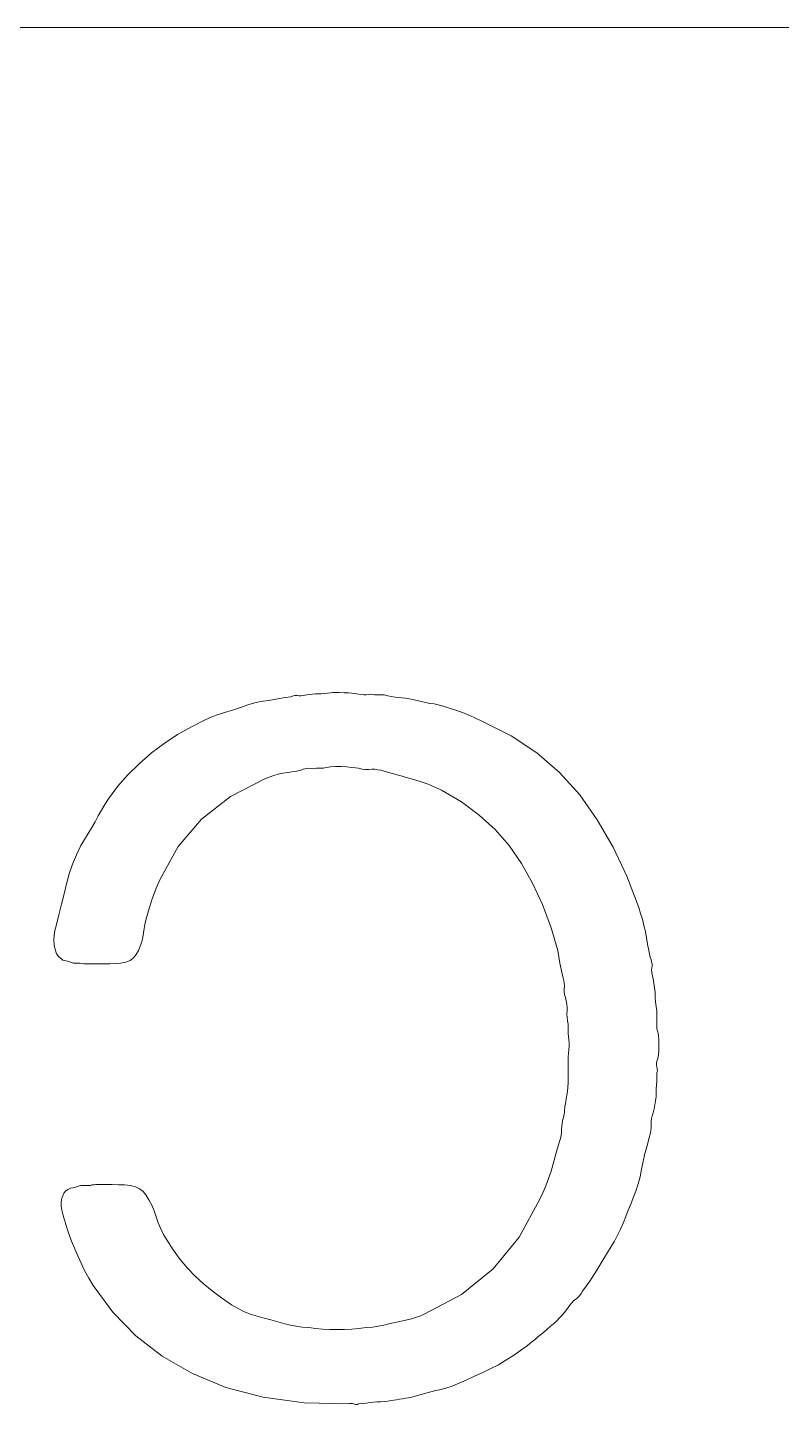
# Model space of a CAD drawing. Header units: millimetres. Extents: x 0 to 160, y 0 to 160.
# Drawn here: x 69.89 to 80.98, y 139.77 to 160 of the extents above; entities that cross this region are included whole.
import ezdxf

# ---------------------------------------------------------------- set-up
doc = ezdxf.new("R2010")
doc.units = ezdxf.units.MM
doc.layers.add('LayerBaseFrame', color=1, linetype='CONTINUOUS', lineweight=0)
doc.layers.add('TextOutline', color=7, linetype='CONTINUOUS', lineweight=0)

# ---------------------------------------------------------------- blocks, each defined once
blk = doc.blocks.new('ELayerBase')
at = {"layer": 'LayerBaseFrame'}
blk.add_line((140, 0), (20, 0), dxfattribs=at)

msp = doc.modelspace()

# ---------------------------------------------------------------- linework, layer by layer
at = {"layer": 'TextOutline'}
for p, q in [((73.436, 150.112), (73.514, 150.126)), ((73.514, 150.126), (73.594, 150.14)), ((73.594, 150.14), (73.676, 150.154)), ((73.676, 150.154), (73.759, 150.168)), ((73.759, 150.168), (73.793, 150.18)), ((73.759, 150.168), (73.759, 150.168)), ((73.759, 150.168), (73.759, 150.168)), ((73.793, 150.18), (73.826, 150.186)), ((73.826, 150.186), (73.856, 150.187)), ((73.856, 150.187), (73.885, 150.182)), ((73.885, 150.182), (73.913, 150.183)), ((73.885, 150.182), (73.885, 150.182)), ((73.885, 150.182), (73.885, 150.182)), ((73.913, 150.183), (73.941, 150.186)), ((73.941, 150.186), (73.969, 150.19)), ((73.969, 150.19), (73.997, 150.196)), ((73.997, 150.196), (74.039, 150.202)), ((73.997, 150.196), (73.997, 150.196)), ((73.997, 150.196), (73.997, 150.196)), ((74.039, 150.202), (74.081, 150.207)), ((74.081, 150.207), (74.124, 150.21)), ((74.124, 150.21), (74.166, 150.21)), ((74.166, 150.21), (74.209, 150.211)), ((74.166, 150.21), (74.166, 150.21)), ((74.166, 150.21), (74.166, 150.21)), ((74.209, 150.211), (74.253, 150.214)), ((74.253, 150.214), (74.3, 150.218)), ((74.3, 150.218), (74.348, 150.224)), ((74.348, 150.224), (74.376, 150.23)), ((74.348, 150.224), (74.348, 150.224)), ((74.348, 150.224), (74.348, 150.224)), ((74.376, 150.23), (74.418, 150.231)), ((74.418, 150.231), (74.474, 150.23)), ((74.474, 150.23), (74.544, 150.224)), ((74.544, 150.224), (74.544, 150.224)), ((74.544, 150.224), (74.544, 150.224)), ((74.544, 150.224), (74.608, 150.224)), ((74.608, 150.224), (74.66, 150.221)), ((74.66, 150.221), (74.699, 150.217)), ((74.699, 150.217), (74.727, 150.21)), ((74.727, 150.21), (74.727, 150.21)), ((74.727, 150.21), (74.727, 150.21)), ((74.727, 150.21), (74.762, 150.204)), ((74.762, 150.204), (74.797, 150.2)), ((74.797, 150.2), (74.832, 150.197)), ((74.832, 150.197), (74.867, 150.196)), ((74.867, 150.196), (74.896, 150.202)), ((74.867, 150.196), (74.867, 150.196)), ((74.867, 150.196), (74.867, 150.196)), ((74.896, 150.202), (74.927, 150.203)), ((74.927, 150.203), (74.959, 150.202)), ((74.959, 150.202), (74.993, 150.196)), ((74.993, 150.196), (75.133, 150.196)), ((75.133, 150.196), (75.133, 150.196)), ((75.133, 150.196), (75.133, 150.196)), ((75.133, 150.196), (75.189, 150.183)), ((75.189, 150.183), (75.242, 150.172)), ((75.242, 150.172), (75.294, 150.162)), ((75.294, 150.162), (75.344, 150.154)), ((75.344, 150.154), (75.344, 150.154)), ((75.344, 150.154), (75.344, 150.154)), ((75.344, 150.154), (75.394, 150.153)), ((75.394, 150.153), (75.445, 150.147)), ((75.445, 150.147), (75.499, 150.138)), ((75.499, 150.138), (75.554, 150.126)), ((75.554, 150.126), (75.554, 150.126)), ((75.554, 150.126), (75.554, 150.126)), ((75.554, 150.126), (75.617, 150.112)), ((72.665, 149.895), (72.742, 149.921)), ((72.742, 149.921), (72.819, 149.944)), ((72.819, 149.944), (72.89, 149.966)), ((72.819, 149.944), (72.819, 149.944)), ((72.819, 149.944), (72.819, 149.944)), ((72.89, 149.966), (72.963, 149.989)), ((72.963, 149.989), (73.037, 150.015)), ((73.037, 150.015), (73.114, 150.042)), ((73.114, 150.042), (73.192, 150.067)), ((73.114, 150.042), (73.114, 150.042)), ((73.114, 150.042), (73.114, 150.042)), ((73.192, 150.067), (73.272, 150.088)), ((73.272, 150.088), (73.353, 150.103)), ((73.353, 150.103), (73.436, 150.112)), ((73.436, 150.112), (73.436, 150.112)), ((73.436, 150.112), (73.436, 150.112)), ((75.617, 150.112), (75.68, 150.098)), ((75.68, 150.098), (75.743, 150.084)), ((75.743, 150.084), (75.807, 150.07)), ((75.807, 150.07), (75.807, 150.07)), ((75.807, 150.07), (75.807, 150.07)), ((75.807, 150.07), (75.869, 150.061)), ((75.869, 150.061), (75.929, 150.049)), ((75.929, 150.049), (75.988, 150.033)), ((75.988, 150.033), (76.045, 150.014)), ((76.045, 150.014), (76.045, 150.014)), ((76.045, 150.014), (76.045, 150.014)), ((76.045, 150.014), (76.189, 149.969)), ((76.189, 149.969), (76.326, 149.919)), ((76.326, 149.919), (76.455, 149.864)), ((72.093, 149.611), (72.298, 149.727)), ((72.298, 149.727), (72.511, 149.832)), ((72.511, 149.832), (72.588, 149.865)), ((72.511, 149.832), (72.511, 149.832)), ((72.511, 149.832), (72.511, 149.832)), ((72.588, 149.865), (72.665, 149.895)), ((76.455, 149.864), (76.578, 149.804)), ((76.578, 149.804), (76.578, 149.804)), ((76.578, 149.804), (76.578, 149.804)), ((76.578, 149.804), (76.999, 149.594)), ((71.898, 149.482), (72.093, 149.611)), ((76.999, 149.594), (77.377, 149.344)), ((71.53, 149.183), (71.711, 149.341)), ((71.711, 149.341), (71.898, 149.482)), ((71.711, 149.341), (71.711, 149.341)), ((71.711, 149.341), (71.711, 149.341)), ((77.377, 149.344), (77.714, 149.054)), ((71.364, 149.018), (71.53, 149.183)), ((73.969, 149.109), (73.941, 149.101)), ((73.997, 149.115), (73.969, 149.109)), ((74.025, 149.116), (73.997, 149.115)), ((74.053, 149.111), (74.025, 149.116)), ((74.025, 149.116), (74.025, 149.116)), ((74.025, 149.116), (74.025, 149.116)), ((74.081, 149.109), (74.053, 149.111)), ((74.11, 149.111), (74.081, 149.109)), ((74.138, 149.116), (74.11, 149.111)), ((74.236, 149.116), (74.138, 149.116)), ((74.138, 149.116), (74.138, 149.116)), ((74.138, 149.116), (74.138, 149.116)), ((74.284, 149.129), (74.236, 149.116)), ((74.344, 149.137), (74.284, 149.129)), ((74.417, 149.143), (74.344, 149.137)), ((74.502, 149.144), (74.417, 149.143)), ((74.586, 149.137), (74.502, 149.144)), ((74.502, 149.144), (74.502, 149.144)), ((74.502, 149.144), (74.502, 149.144)), ((74.657, 149.13), (74.586, 149.137)), ((74.713, 149.123), (74.657, 149.13)), ((74.755, 149.116), (74.713, 149.123)), ((74.809, 149.105), (74.755, 149.116)), ((74.755, 149.116), (74.755, 149.116)), ((74.755, 149.116), (74.755, 149.116)), ((71.214, 148.846), (71.364, 149.018)), ((73.38, 148.962), (72.874, 148.702)), ((73.444, 148.988), (73.38, 148.962)), ((73.38, 148.962), (73.38, 148.962)), ((73.38, 148.962), (73.38, 148.962)), ((73.51, 149.011), (73.444, 148.988)), ((73.577, 149.031), (73.51, 149.011)), ((73.647, 149.046), (73.577, 149.031)), ((73.711, 149.054), (73.647, 149.046)), ((73.647, 149.046), (73.647, 149.046)), ((73.647, 149.046), (73.647, 149.046)), ((73.776, 149.064), (73.711, 149.054)), ((73.844, 149.075), (73.776, 149.064)), ((73.913, 149.088), (73.844, 149.075)), ((73.941, 149.101), (73.913, 149.088)), ((73.913, 149.088), (73.913, 149.088)), ((73.913, 149.088), (73.913, 149.088)), ((74.86, 149.099), (74.809, 149.105)), ((74.907, 149.098), (74.86, 149.099)), ((74.951, 149.102), (74.907, 149.098)), ((74.994, 149.101), (74.951, 149.102)), ((74.951, 149.102), (74.951, 149.102)), ((74.951, 149.102), (74.951, 149.102)), ((75.039, 149.095), (74.994, 149.101)), ((75.085, 149.087), (75.039, 149.095)), ((75.133, 149.074), (75.085, 149.087)), ((75.251, 149.04), (75.133, 149.074)), ((75.133, 149.074), (75.133, 149.074)), ((75.133, 149.074), (75.133, 149.074)), ((75.365, 149.008), (75.251, 149.04)), ((75.475, 148.977), (75.365, 149.008)), ((75.582, 148.948), (75.475, 148.977)), ((75.68, 148.917), (75.582, 148.948)), ((75.582, 148.948), (75.582, 148.948)), ((75.582, 148.948), (75.582, 148.948)), ((75.779, 148.881), (75.68, 148.917)), ((77.714, 149.054), (78.009, 148.724)), ((71.08, 148.668), (71.214, 148.846)), ((72.874, 148.702), (72.448, 148.37)), ((75.877, 148.84), (75.779, 148.881)), ((75.975, 148.794), (75.877, 148.84)), ((76.269, 148.622), (75.975, 148.794)), ((75.975, 148.794), (75.975, 148.794)), ((75.975, 148.794), (75.975, 148.794)), ((78.009, 148.724), (78.009, 148.724)), ((78.009, 148.724), (78.009, 148.724)), ((78.009, 148.724), (78.268, 148.357)), ((70.928, 148.415), (70.975, 148.499)), ((70.975, 148.499), (71.026, 148.583)), ((71.026, 148.583), (71.08, 148.668)), ((71.08, 148.668), (71.08, 148.668)), ((71.08, 148.668), (71.08, 148.668)), ((76.532, 148.429), (76.269, 148.622)), ((70.834, 148.246), (70.884, 148.331)), ((70.884, 148.331), (70.928, 148.415)), ((70.884, 148.331), (70.884, 148.331)), ((70.884, 148.331), (70.884, 148.331)), ((72.448, 148.37), (72.102, 147.965)), ((76.766, 148.215), (76.532, 148.429)), ((78.268, 148.357), (78.499, 147.959)), ((70.729, 148.071), (70.782, 148.159)), ((70.782, 148.159), (70.834, 148.246)), ((76.971, 147.98), (76.766, 148.215)), ((70.608, 147.845), (70.673, 147.98)), ((70.673, 147.98), (70.729, 148.071)), ((70.673, 147.98), (70.673, 147.98)), ((70.673, 147.98), (70.673, 147.98)), ((72.102, 147.965), (71.837, 147.489)), ((77.151, 147.716), (76.971, 147.98)), ((76.971, 147.98), (76.971, 147.98)), ((76.971, 147.98), (76.971, 147.98)), ((78.499, 147.959), (78.703, 147.53)), ((70.502, 147.565), (70.551, 147.707)), ((70.551, 147.707), (70.608, 147.845)), ((77.314, 147.426), (77.151, 147.716)), ((70.463, 147.419), (70.502, 147.565)), ((71.837, 147.489), (71.782, 147.357)), ((71.837, 147.489), (71.837, 147.489)), ((71.837, 147.489), (71.837, 147.489)), ((78.703, 147.53), (78.878, 147.069)), ((70.427, 147.27), (70.463, 147.419)), ((70.463, 147.419), (70.463, 147.419)), ((70.463, 147.419), (70.463, 147.419)), ((71.782, 147.357), (71.729, 147.212)), ((77.46, 147.113), (77.314, 147.426)), ((70.35, 146.962), (70.389, 147.118)), ((70.389, 147.118), (70.427, 147.27)), ((71.729, 147.212), (71.677, 147.056)), ((77.588, 146.774), (77.46, 147.113)), ((70.309, 146.802), (70.35, 146.962)), ((71.627, 146.886), (71.614, 146.823)), ((71.677, 147.056), (71.627, 146.886)), ((71.627, 146.886), (71.627, 146.886)), ((71.627, 146.886), (71.627, 146.886)), ((78.878, 147.069), (78.878, 147.069)), ((78.878, 147.069), (78.878, 147.069)), ((78.878, 147.069), (78.905, 146.984)), ((78.905, 146.984), (78.931, 146.897)), ((78.931, 146.897), (78.954, 146.808)), ((70.281, 146.662), (70.291, 146.732)), ((70.291, 146.732), (70.309, 146.802)), ((70.309, 146.802), (70.309, 146.802)), ((70.309, 146.802), (70.309, 146.802)), ((71.593, 146.697), (71.585, 146.634)), ((71.603, 146.76), (71.593, 146.697)), ((71.614, 146.823), (71.603, 146.76)), ((77.615, 146.69), (77.588, 146.774)), ((77.588, 146.774), (77.588, 146.774)), ((77.588, 146.774), (77.588, 146.774)), ((77.64, 146.606), (77.615, 146.69)), ((78.954, 146.808), (78.976, 146.718)), ((78.976, 146.718), (78.976, 146.718)), ((78.976, 146.718), (78.976, 146.718)), ((78.976, 146.718), (78.991, 146.626)), ((70.277, 146.592), (70.281, 146.662)), ((70.281, 146.522), (70.277, 146.592)), ((70.293, 146.451), (70.281, 146.522)), ((70.281, 146.522), (70.281, 146.522)), ((70.281, 146.522), (70.281, 146.522)), ((71.546, 146.501), (71.519, 146.439)), ((71.568, 146.566), (71.546, 146.501)), ((71.585, 146.634), (71.568, 146.566)), ((71.585, 146.634), (71.585, 146.634)), ((71.585, 146.634), (71.585, 146.634)), ((77.664, 146.522), (77.64, 146.606)), ((77.686, 146.438), (77.664, 146.522)), ((78.991, 146.626), (79.008, 146.532)), ((79.008, 146.532), (79.026, 146.437)), ((70.316, 146.392), (70.293, 146.451)), ((70.349, 146.346), (70.316, 146.392)), ((70.393, 146.311), (70.349, 146.346)), ((70.409, 146.299), (70.393, 146.311)), ((70.393, 146.311), (70.393, 146.311)), ((70.393, 146.311), (70.393, 146.311)), ((70.428, 146.29), (70.409, 146.299)), ((70.451, 146.285), (70.428, 146.29)), ((70.477, 146.283), (70.451, 146.285)), ((70.498, 146.276), (70.477, 146.283)), ((70.477, 146.283), (70.477, 146.283)), ((70.477, 146.283), (70.477, 146.283)), ((70.519, 146.269), (70.498, 146.276)), ((71.396, 146.294), (71.334, 146.268)), ((71.447, 146.332), (71.396, 146.294)), ((71.487, 146.381), (71.447, 146.332)), ((71.519, 146.439), (71.487, 146.381)), ((71.487, 146.381), (71.487, 146.381)), ((71.487, 146.381), (71.487, 146.381)), ((77.701, 146.346), (77.686, 146.438)), ((77.686, 146.438), (77.686, 146.438)), ((77.686, 146.438), (77.686, 146.438)), ((77.718, 146.255), (77.701, 146.346)), ((79.026, 146.437), (79.046, 146.339)), ((79.046, 146.339), (79.046, 146.339)), ((79.046, 146.339), (79.046, 146.339)), ((79.046, 146.339), (79.059, 146.305)), ((79.059, 146.305), (79.067, 146.273)), ((70.54, 146.262), (70.519, 146.269)), ((70.561, 146.255), (70.54, 146.262)), ((70.659, 146.255), (70.561, 146.255)), ((70.561, 146.255), (70.561, 146.255)), ((70.561, 146.255), (70.561, 146.255)), ((70.688, 146.249), (70.659, 146.255)), ((70.719, 146.245), (70.688, 146.249)), ((70.751, 146.242), (70.719, 146.245)), ((70.786, 146.241), (70.751, 146.242)), ((70.821, 146.241), (70.786, 146.241)), ((70.786, 146.241), (70.786, 146.241)), ((70.786, 146.241), (70.786, 146.241)), ((70.856, 146.241), (70.821, 146.241)), ((70.891, 146.241), (70.856, 146.241)), ((70.926, 146.241), (70.891, 146.241)), ((71.015, 146.242), (70.926, 146.241)), ((70.926, 146.241), (70.926, 146.241)), ((70.926, 146.241), (70.926, 146.241)), ((71.101, 146.245), (71.015, 146.242)), ((71.184, 146.249), (71.101, 146.245)), ((71.262, 146.255), (71.184, 146.249)), ((71.334, 146.268), (71.262, 146.255)), ((71.262, 146.255), (71.262, 146.255)), ((71.262, 146.255), (71.262, 146.255)), ((77.736, 146.164), (77.718, 146.255)), ((77.756, 146.073), (77.736, 146.164)), ((77.768, 146.037), (77.756, 146.073)), ((77.756, 146.073), (77.756, 146.073)), ((77.756, 146.073), (77.756, 146.073)), ((79.067, 146.273), (79.073, 146.242)), ((79.069, 146.184), (79.067, 146.154)), ((79.067, 146.154), (79.069, 146.121)), ((79.074, 146.213), (79.069, 146.184)), ((79.069, 146.121), (79.074, 146.087)), ((79.073, 146.242), (79.074, 146.213)), ((79.074, 146.213), (79.074, 146.213)), ((79.074, 146.213), (79.074, 146.213)), ((79.074, 146.087), (79.074, 146.087)), ((79.074, 146.087), (79.074, 146.087)), ((79.074, 146.087), (79.088, 146.023)), ((77.777, 145.999), (77.768, 146.037)), ((77.782, 145.96), (77.777, 145.999)), ((77.78, 145.877), (77.784, 145.919)), ((77.781, 145.835), (77.78, 145.877)), ((77.784, 145.919), (77.782, 145.96)), ((77.784, 145.919), (77.784, 145.919)), ((77.784, 145.919), (77.784, 145.919)), ((79.088, 146.023), (79.099, 145.957)), ((79.099, 145.957), (79.109, 145.89)), ((79.109, 145.89), (79.117, 145.82)), ((77.787, 145.792), (77.781, 145.835)), ((77.798, 145.75), (77.787, 145.792)), ((77.81, 145.701), (77.798, 145.75)), ((77.798, 145.75), (77.798, 145.75)), ((77.798, 145.75), (77.798, 145.75)), ((77.819, 145.652), (77.81, 145.701)), ((79.117, 145.82), (79.117, 145.82)), ((79.117, 145.82), (79.117, 145.82)), ((79.117, 145.82), (79.118, 145.751)), ((79.118, 145.751), (79.124, 145.684)), ((79.124, 145.684), (79.132, 145.618)), ((77.824, 145.603), (77.819, 145.652)), ((77.822, 145.505), (77.826, 145.554)), ((77.823, 145.456), (77.822, 145.505)), ((77.826, 145.554), (77.824, 145.603)), ((77.826, 145.554), (77.826, 145.554)), ((77.826, 145.554), (77.826, 145.554)), ((79.132, 145.618), (79.145, 145.554)), ((79.145, 145.554), (79.145, 145.288)), ((77.829, 145.407), (77.823, 145.456)), ((77.84, 145.358), (77.829, 145.407)), ((77.84, 145.217), (77.84, 145.358)), ((77.84, 145.358), (77.84, 145.358)), ((77.84, 145.358), (77.84, 145.358)), ((79.145, 145.288), (79.145, 145.288)), ((79.145, 145.288), (79.145, 145.288)), ((79.145, 145.288), (79.157, 145.246)), ((77.846, 145.174), (77.84, 145.217)), ((77.851, 145.13), (77.846, 145.174)), ((77.853, 145.083), (77.851, 145.13)), ((77.854, 145.035), (77.853, 145.083)), ((79.157, 145.246), (79.166, 145.193)), ((79.166, 145.193), (79.171, 145.127)), ((79.171, 145.127), (79.173, 145.049)), ((77.84, 144.825), (77.841, 144.875)), ((77.841, 144.875), (77.844, 144.926)), ((77.844, 144.926), (77.848, 144.98)), ((77.848, 144.98), (77.854, 145.035)), ((77.854, 145.035), (77.854, 145.035)), ((77.854, 145.035), (77.854, 145.035)), ((79.166, 144.905), (79.157, 144.852)), ((79.171, 144.971), (79.166, 144.905)), ((79.173, 145.049), (79.171, 144.971)), ((79.173, 145.049), (79.173, 145.049)), ((79.173, 145.049), (79.173, 145.049)), ((77.84, 144.741), (77.84, 144.825)), ((77.84, 144.825), (77.84, 144.825)), ((77.84, 144.825), (77.84, 144.825)), ((77.84, 144.66), (77.84, 144.741)), ((77.84, 144.58), (77.84, 144.66)), ((79.139, 144.79), (79.138, 144.769)), ((79.138, 144.769), (79.139, 144.748)), ((79.145, 144.811), (79.139, 144.79)), ((79.139, 144.748), (79.145, 144.727)), ((79.157, 144.852), (79.145, 144.811)), ((79.145, 144.811), (79.145, 144.811)), ((79.145, 144.811), (79.145, 144.811)), ((79.145, 144.727), (79.145, 144.727)), ((79.145, 144.727), (79.145, 144.727)), ((79.145, 144.727), (79.15, 144.7)), ((79.15, 144.658), (79.145, 144.642)), ((79.15, 144.7), (79.152, 144.677)), ((79.152, 144.677), (79.15, 144.658)), ((77.832, 144.419), (77.84, 144.502)), ((77.84, 144.502), (77.84, 144.58)), ((77.84, 144.502), (77.84, 144.502)), ((77.84, 144.502), (77.84, 144.502)), ((79.138, 144.46), (79.134, 144.404)), ((79.145, 144.516), (79.138, 144.46)), ((79.145, 144.642), (79.145, 144.516)), ((79.145, 144.516), (79.145, 144.516)), ((79.145, 144.516), (79.145, 144.516)), ((77.798, 144.18), (77.811, 144.258)), ((77.811, 144.258), (77.823, 144.337)), ((77.823, 144.337), (77.832, 144.419)), ((79.131, 144.292), (79.123, 144.229)), ((79.134, 144.404), (79.131, 144.348)), ((79.131, 144.348), (79.131, 144.292)), ((79.131, 144.292), (79.131, 144.292)), ((79.131, 144.292), (79.131, 144.292)), ((77.781, 144.036), (77.783, 144.059)), ((77.783, 144.059), (77.784, 144.081)), ((77.784, 144.081), (77.785, 144.103)), ((77.784, 144.081), (77.784, 144.081)), ((77.784, 144.081), (77.784, 144.081)), ((77.785, 144.103), (77.788, 144.127)), ((77.788, 144.127), (77.792, 144.152)), ((77.792, 144.152), (77.798, 144.18)), ((77.798, 144.18), (77.798, 144.18)), ((77.798, 144.18), (77.798, 144.18)), ((79.089, 144.053), (79.076, 144.011)), ((79.102, 144.11), (79.089, 144.053)), ((79.089, 144.053), (79.089, 144.053)), ((79.089, 144.053), (79.089, 144.053)), ((79.113, 144.169), (79.102, 144.11)), ((79.123, 144.229), (79.113, 144.169)), ((77.742, 143.815), (77.744, 143.857)), ((77.744, 143.857), (77.749, 143.899)), ((77.749, 143.899), (77.758, 143.941)), ((77.758, 143.941), (77.77, 143.983)), ((77.77, 143.983), (77.776, 144.01)), ((77.77, 143.983), (77.77, 143.983)), ((77.77, 143.983), (77.77, 143.983)), ((77.776, 144.01), (77.781, 144.036)), ((79.06, 143.885), (79.059, 143.836)), ((79.062, 143.927), (79.06, 143.885)), ((79.06, 143.885), (79.06, 143.885)), ((79.06, 143.885), (79.06, 143.885)), ((79.067, 143.969), (79.062, 143.927)), ((79.076, 144.011), (79.067, 143.969)), ((77.714, 143.633), (77.726, 143.675)), ((77.726, 143.675), (77.735, 143.72)), ((77.735, 143.72), (77.74, 143.767)), ((77.74, 143.767), (77.742, 143.815)), ((77.742, 143.815), (77.742, 143.815)), ((77.742, 143.815), (77.742, 143.815)), ((79.032, 143.689), (78.999, 143.57)), ((79.045, 143.738), (79.032, 143.689)), ((79.032, 143.689), (79.032, 143.689)), ((79.032, 143.689), (79.032, 143.689)), ((79.053, 143.787), (79.045, 143.738)), ((79.059, 143.836), (79.053, 143.787)), ((77.647, 143.412), (77.68, 143.521)), ((77.68, 143.521), (77.714, 143.633)), ((77.714, 143.633), (77.714, 143.633)), ((77.714, 143.633), (77.714, 143.633)), ((78.969, 143.454), (78.943, 143.339)), ((78.999, 143.57), (78.969, 143.454)), ((77.588, 143.198), (77.617, 143.304)), ((77.617, 143.304), (77.647, 143.412)), ((78.943, 143.339), (78.92, 143.226)), ((77.511, 142.98), (77.551, 143.087)), ((77.551, 143.087), (77.588, 143.198)), ((77.588, 143.198), (77.588, 143.198)), ((77.588, 143.198), (77.588, 143.198)), ((78.897, 143.115), (78.868, 143.008)), ((78.92, 143.226), (78.897, 143.115)), ((78.92, 143.226), (78.92, 143.226)), ((78.92, 143.226), (78.92, 143.226)), ((70.407, 142.833), (70.424, 142.872)), ((70.424, 142.872), (70.449, 142.903)), ((70.449, 142.903), (70.481, 142.928)), ((70.481, 142.928), (70.519, 142.945)), ((70.519, 142.945), (70.555, 142.953)), ((70.519, 142.945), (70.519, 142.945)), ((70.519, 142.945), (70.519, 142.945)), ((70.555, 142.953), (70.593, 142.963)), ((70.593, 142.963), (70.632, 142.974)), ((70.632, 142.974), (70.673, 142.987)), ((70.673, 142.987), (70.814, 142.987)), ((70.814, 142.987), (70.836, 142.994)), ((70.814, 142.987), (70.814, 142.987)), ((70.814, 142.987), (70.814, 142.987)), ((70.836, 142.994), (70.863, 142.998)), ((70.863, 142.998), (70.893, 143.001)), ((70.893, 143.001), (70.926, 143.001)), ((70.926, 143.001), (70.926, 143.001)), ((70.926, 143.001), (70.926, 143.001)), ((70.926, 143.001), (70.954, 143.001)), ((70.954, 143.001), (70.982, 143.001)), ((70.982, 143.001), (71.01, 143.001)), ((71.01, 143.001), (71.038, 143.001)), ((71.038, 143.001), (71.038, 143.001)), ((71.038, 143.001), (71.038, 143.001)), ((71.038, 143.001), (71.134, 143.001)), ((71.134, 143.001), (71.227, 142.998)), ((71.227, 142.998), (71.317, 142.994)), ((71.317, 142.994), (71.403, 142.987)), ((71.403, 142.987), (71.403, 142.987)), ((71.403, 142.987), (71.403, 142.987)), ((71.403, 142.987), (71.475, 142.968)), ((71.475, 142.968), (71.536, 142.938)), ((71.536, 142.938), (71.587, 142.898)), ((71.587, 142.898), (71.627, 142.847)), ((71.627, 142.847), (71.627, 142.847)), ((71.627, 142.847), (71.627, 142.847)), ((71.627, 142.847), (71.674, 142.774)), ((77.42, 142.777), (77.467, 142.877)), ((77.467, 142.877), (77.511, 142.98)), ((78.833, 142.905), (78.794, 142.805)), ((78.868, 143.008), (78.833, 142.905)), ((70.382, 142.731), (70.39, 142.783)), ((70.383, 142.678), (70.382, 142.731)), ((70.393, 142.623), (70.383, 142.678)), ((70.39, 142.783), (70.407, 142.833)), ((70.407, 142.833), (70.407, 142.833)), ((70.407, 142.833), (70.407, 142.833)), ((71.674, 142.774), (71.715, 142.696)), ((71.715, 142.696), (71.751, 142.613)), ((77.119, 142.225), (77.42, 142.777)), ((77.42, 142.777), (77.42, 142.777)), ((77.42, 142.777), (77.42, 142.777)), ((78.759, 142.714), (78.724, 142.623)), ((78.794, 142.805), (78.759, 142.714)), ((78.794, 142.805), (78.794, 142.805)), ((78.794, 142.805), (78.794, 142.805)), ((70.407, 142.563), (70.393, 142.623)), ((70.393, 142.623), (70.393, 142.623)), ((70.393, 142.623), (70.393, 142.623)), ((70.421, 142.511), (70.407, 142.563)), ((70.435, 142.465), (70.421, 142.511)), ((70.449, 142.426), (70.435, 142.465)), ((71.751, 142.613), (71.781, 142.525)), ((71.781, 142.525), (71.781, 142.525)), ((71.781, 142.525), (71.781, 142.525)), ((71.781, 142.525), (71.812, 142.435)), ((71.812, 142.435), (71.848, 142.349)), ((78.654, 142.44), (78.611, 142.345)), ((78.689, 142.532), (78.654, 142.44)), ((78.654, 142.44), (78.654, 142.44)), ((78.654, 142.44), (78.654, 142.44)), ((78.724, 142.623), (78.689, 142.532)), ((70.492, 142.291), (70.449, 142.426)), ((70.449, 142.426), (70.449, 142.426)), ((70.449, 142.426), (70.449, 142.426)), ((70.537, 142.167), (70.492, 142.291)), ((71.848, 142.349), (71.889, 142.267)), ((71.889, 142.267), (71.936, 142.188)), ((78.566, 142.255), (78.52, 142.17)), ((78.611, 142.345), (78.566, 142.255)), ((70.583, 142.053), (70.537, 142.167)), ((70.631, 141.95), (70.583, 142.053)), ((71.936, 142.188), (71.936, 142.188)), ((71.936, 142.188), (71.936, 142.188)), ((71.936, 142.188), (72.03, 142.039)), ((72.03, 142.039), (72.132, 141.9)), ((76.736, 141.76), (77.119, 142.225)), ((78.471, 142.09), (78.366, 141.912)), ((78.52, 142.17), (78.471, 142.09)), ((78.471, 142.09), (78.471, 142.09)), ((78.471, 142.09), (78.471, 142.09)), ((70.677, 141.843), (70.631, 141.95)), ((70.631, 141.95), (70.631, 141.95)), ((70.631, 141.95), (70.631, 141.95)), ((70.729, 141.736), (70.677, 141.843)), ((72.132, 141.9), (72.241, 141.772)), ((78.366, 141.912), (78.261, 141.743)), ((70.789, 141.626), (70.729, 141.736)), ((70.856, 141.515), (70.789, 141.626)), ((72.241, 141.772), (72.356, 141.655)), ((72.356, 141.655), (72.356, 141.655)), ((72.356, 141.655), (72.356, 141.655)), ((72.356, 141.655), (72.474, 141.545)), ((76.27, 141.383), (76.736, 141.76)), ((78.261, 141.743), (78.156, 141.582)), ((71.141, 141.124), (70.856, 141.515)), ((70.856, 141.515), (70.856, 141.515)), ((70.856, 141.515), (70.856, 141.515)), ((72.474, 141.545), (72.602, 141.438)), ((72.602, 141.438), (72.74, 141.334)), ((78.051, 141.431), (78.029, 141.397)), ((78.156, 141.582), (78.051, 141.431)), ((78.051, 141.431), (78.051, 141.431)), ((78.051, 141.431), (78.051, 141.431)), ((72.74, 141.334), (72.889, 141.234)), ((72.889, 141.234), (72.889, 141.234)), ((72.889, 141.234), (72.889, 141.234)), ((72.889, 141.234), (72.976, 141.182)), ((75.722, 141.094), (76.27, 141.383)), ((77.863, 141.226), (77.84, 141.192)), ((77.889, 141.259), (77.863, 141.226)), ((77.919, 141.289), (77.889, 141.259)), ((77.952, 141.318), (77.919, 141.289)), ((77.98, 141.341), (77.952, 141.318)), ((77.952, 141.318), (77.952, 141.318)), ((77.952, 141.318), (77.952, 141.318)), ((78.005, 141.367), (77.98, 141.341)), ((78.029, 141.397), (78.005, 141.367)), ((71.48, 140.778), (71.141, 141.124)), ((72.976, 141.182), (73.068, 141.136)), ((73.068, 141.136), (73.165, 141.097)), ((73.165, 141.097), (73.268, 141.066)), ((73.268, 141.066), (73.268, 141.066)), ((73.268, 141.066), (73.268, 141.066)), ((73.268, 141.066), (73.367, 141.038)), ((73.367, 141.038), (73.468, 141.01)), ((75.47, 141.01), (75.533, 141.026)), ((75.533, 141.026), (75.596, 141.045)), ((75.596, 141.045), (75.659, 141.068)), ((75.659, 141.068), (75.722, 141.094)), ((75.722, 141.094), (75.722, 141.094)), ((75.722, 141.094), (75.722, 141.094)), ((77.714, 141.04), (77.672, 140.996)), ((77.756, 141.087), (77.714, 141.04)), ((77.798, 141.138), (77.756, 141.087)), ((77.84, 141.192), (77.798, 141.138)), ((77.84, 141.192), (77.84, 141.192)), ((77.84, 141.192), (77.84, 141.192)), ((73.468, 141.01), (73.57, 140.982)), ((73.57, 140.982), (73.675, 140.954)), ((73.675, 140.954), (73.675, 140.954)), ((73.675, 140.954), (73.675, 140.954)), ((73.675, 140.954), (73.755, 140.934)), ((73.755, 140.934), (73.84, 140.919)), ((73.84, 140.919), (73.93, 140.906)), ((73.93, 140.906), (74.025, 140.898)), ((74.025, 140.898), (74.025, 140.898)), ((74.025, 140.898), (74.025, 140.898)), ((74.025, 140.898), (74.125, 140.885)), ((74.125, 140.885), (74.229, 140.877)), ((74.229, 140.877), (74.336, 140.871)), ((74.336, 140.871), (74.446, 140.87)), ((74.446, 140.87), (74.551, 140.871)), ((74.446, 140.87), (74.446, 140.87)), ((74.446, 140.87), (74.446, 140.87)), ((74.551, 140.871), (74.657, 140.877)), ((74.657, 140.877), (74.762, 140.885)), ((74.762, 140.885), (74.867, 140.898)), ((74.867, 140.898), (74.962, 140.906)), ((74.867, 140.898), (74.867, 140.898)), ((74.867, 140.898), (74.867, 140.898)), ((74.962, 140.906), (75.049, 140.919)), ((75.049, 140.919), (75.13, 140.934)), ((75.13, 140.934), (75.204, 140.954)), ((75.204, 140.954), (75.273, 140.968)), ((75.204, 140.954), (75.204, 140.954)), ((75.204, 140.954), (75.204, 140.954)), ((75.273, 140.968), (75.34, 140.982)), ((75.34, 140.982), (75.406, 140.996)), ((75.406, 140.996), (75.47, 141.01)), ((75.47, 141.01), (75.47, 141.01)), ((75.47, 141.01), (75.47, 141.01)), ((77.476, 140.827), (77.434, 140.793)), ((77.525, 140.87), (77.476, 140.827)), ((77.476, 140.827), (77.476, 140.827)), ((77.476, 140.827), (77.476, 140.827)), ((77.574, 140.912), (77.525, 140.87)), ((77.623, 140.954), (77.574, 140.912)), ((77.672, 140.996), (77.623, 140.954)), ((77.672, 140.996), (77.672, 140.996)), ((77.672, 140.996), (77.672, 140.996)), ((71.871, 140.479), (71.48, 140.778)), ((77.234, 140.631), (77.187, 140.596)), ((77.278, 140.666), (77.234, 140.631)), ((77.321, 140.701), (77.278, 140.666)), ((77.357, 140.73), (77.321, 140.701)), ((77.321, 140.701), (77.321, 140.701)), ((77.321, 140.701), (77.321, 140.701)), ((77.395, 140.761), (77.357, 140.73)), ((77.434, 140.793), (77.395, 140.761)), ((72.314, 140.224), (71.871, 140.479)), ((76.925, 140.417), (76.816, 140.353)), ((77.033, 140.487), (76.925, 140.417)), ((77.139, 140.561), (77.033, 140.487)), ((77.187, 140.596), (77.139, 140.561)), ((77.139, 140.561), (77.139, 140.561)), ((77.139, 140.561), (77.139, 140.561)), ((72.805, 140.018), (72.314, 140.224)), ((72.314, 140.224), (72.314, 140.224)), ((72.314, 140.224), (72.314, 140.224)), ((76.584, 140.238), (76.462, 140.182)), ((76.704, 140.295), (76.584, 140.238)), ((76.816, 140.353), (76.704, 140.295)), ((76.704, 140.295), (76.704, 140.295)), ((76.704, 140.295), (76.704, 140.295)), ((73.352, 139.874), (72.805, 140.018)), ((76.056, 140.011), (75.974, 139.989)), ((76.135, 140.038), (76.056, 140.011)), ((76.213, 140.07), (76.135, 140.038)), ((76.339, 140.126), (76.213, 140.07)), ((76.213, 140.07), (76.213, 140.07)), ((76.213, 140.07), (76.213, 140.07)), ((76.462, 140.182), (76.339, 140.126)), ((73.955, 139.793), (73.352, 139.874)), ((74.979, 139.804), (74.923, 139.797)), ((75.029, 139.805), (74.979, 139.804)), ((74.979, 139.804), (74.979, 139.804)), ((74.979, 139.804), (74.979, 139.804)), ((75.081, 139.807), (75.029, 139.805)), ((75.134, 139.812), (75.081, 139.807)), ((75.189, 139.818), (75.134, 139.812)), ((75.232, 139.825), (75.189, 139.818)), ((75.189, 139.818), (75.189, 139.818)), ((75.189, 139.818), (75.189, 139.818)), ((75.274, 139.832), (75.232, 139.825)), ((75.316, 139.839), (75.274, 139.832)), ((75.358, 139.846), (75.316, 139.839)), ((75.401, 139.853), (75.358, 139.846)), ((75.358, 139.846), (75.358, 139.846)), ((75.358, 139.846), (75.358, 139.846)), ((75.445, 139.86), (75.401, 139.853)), ((75.492, 139.867), (75.445, 139.86)), ((75.54, 139.874), (75.492, 139.867)), ((75.625, 139.901), (75.54, 139.874)), ((75.54, 139.874), (75.54, 139.874)), ((75.54, 139.874), (75.54, 139.874)), ((75.712, 139.926), (75.625, 139.901)), ((75.8, 139.95), (75.712, 139.926)), ((75.891, 139.972), (75.8, 139.95)), ((75.974, 139.989), (75.891, 139.972)), ((75.891, 139.972), (75.891, 139.972)), ((75.891, 139.972), (75.891, 139.972)), ((74.614, 139.776), (73.955, 139.793)), ((74.629, 139.781), (74.614, 139.776)), ((74.614, 139.776), (74.614, 139.776)), ((74.614, 139.776), (74.614, 139.776)), ((74.646, 139.783), (74.629, 139.781)), ((74.664, 139.781), (74.646, 139.783)), ((74.685, 139.776), (74.664, 139.781)), ((74.705, 139.77), (74.685, 139.776)), ((74.685, 139.776), (74.685, 139.776)), ((74.685, 139.776), (74.685, 139.776)), ((74.723, 139.769), (74.705, 139.77)), ((74.74, 139.77), (74.723, 139.769)), ((74.755, 139.776), (74.74, 139.77)), ((74.811, 139.783), (74.755, 139.776)), ((74.755, 139.776), (74.755, 139.776)), ((74.755, 139.776), (74.755, 139.776)), ((74.867, 139.79), (74.811, 139.783)), ((74.923, 139.797), (74.867, 139.79))]:
    msp.add_line(p, q, dxfattribs=at)

# ---------------------------------------------------------------- block references
at = {"layer": 'LayerBaseFrame', "rotation": 180}
msp.add_blockref('ELayerBase', (160, 160), dxfattribs=at)

doc.saveas('drawing.dxf')
